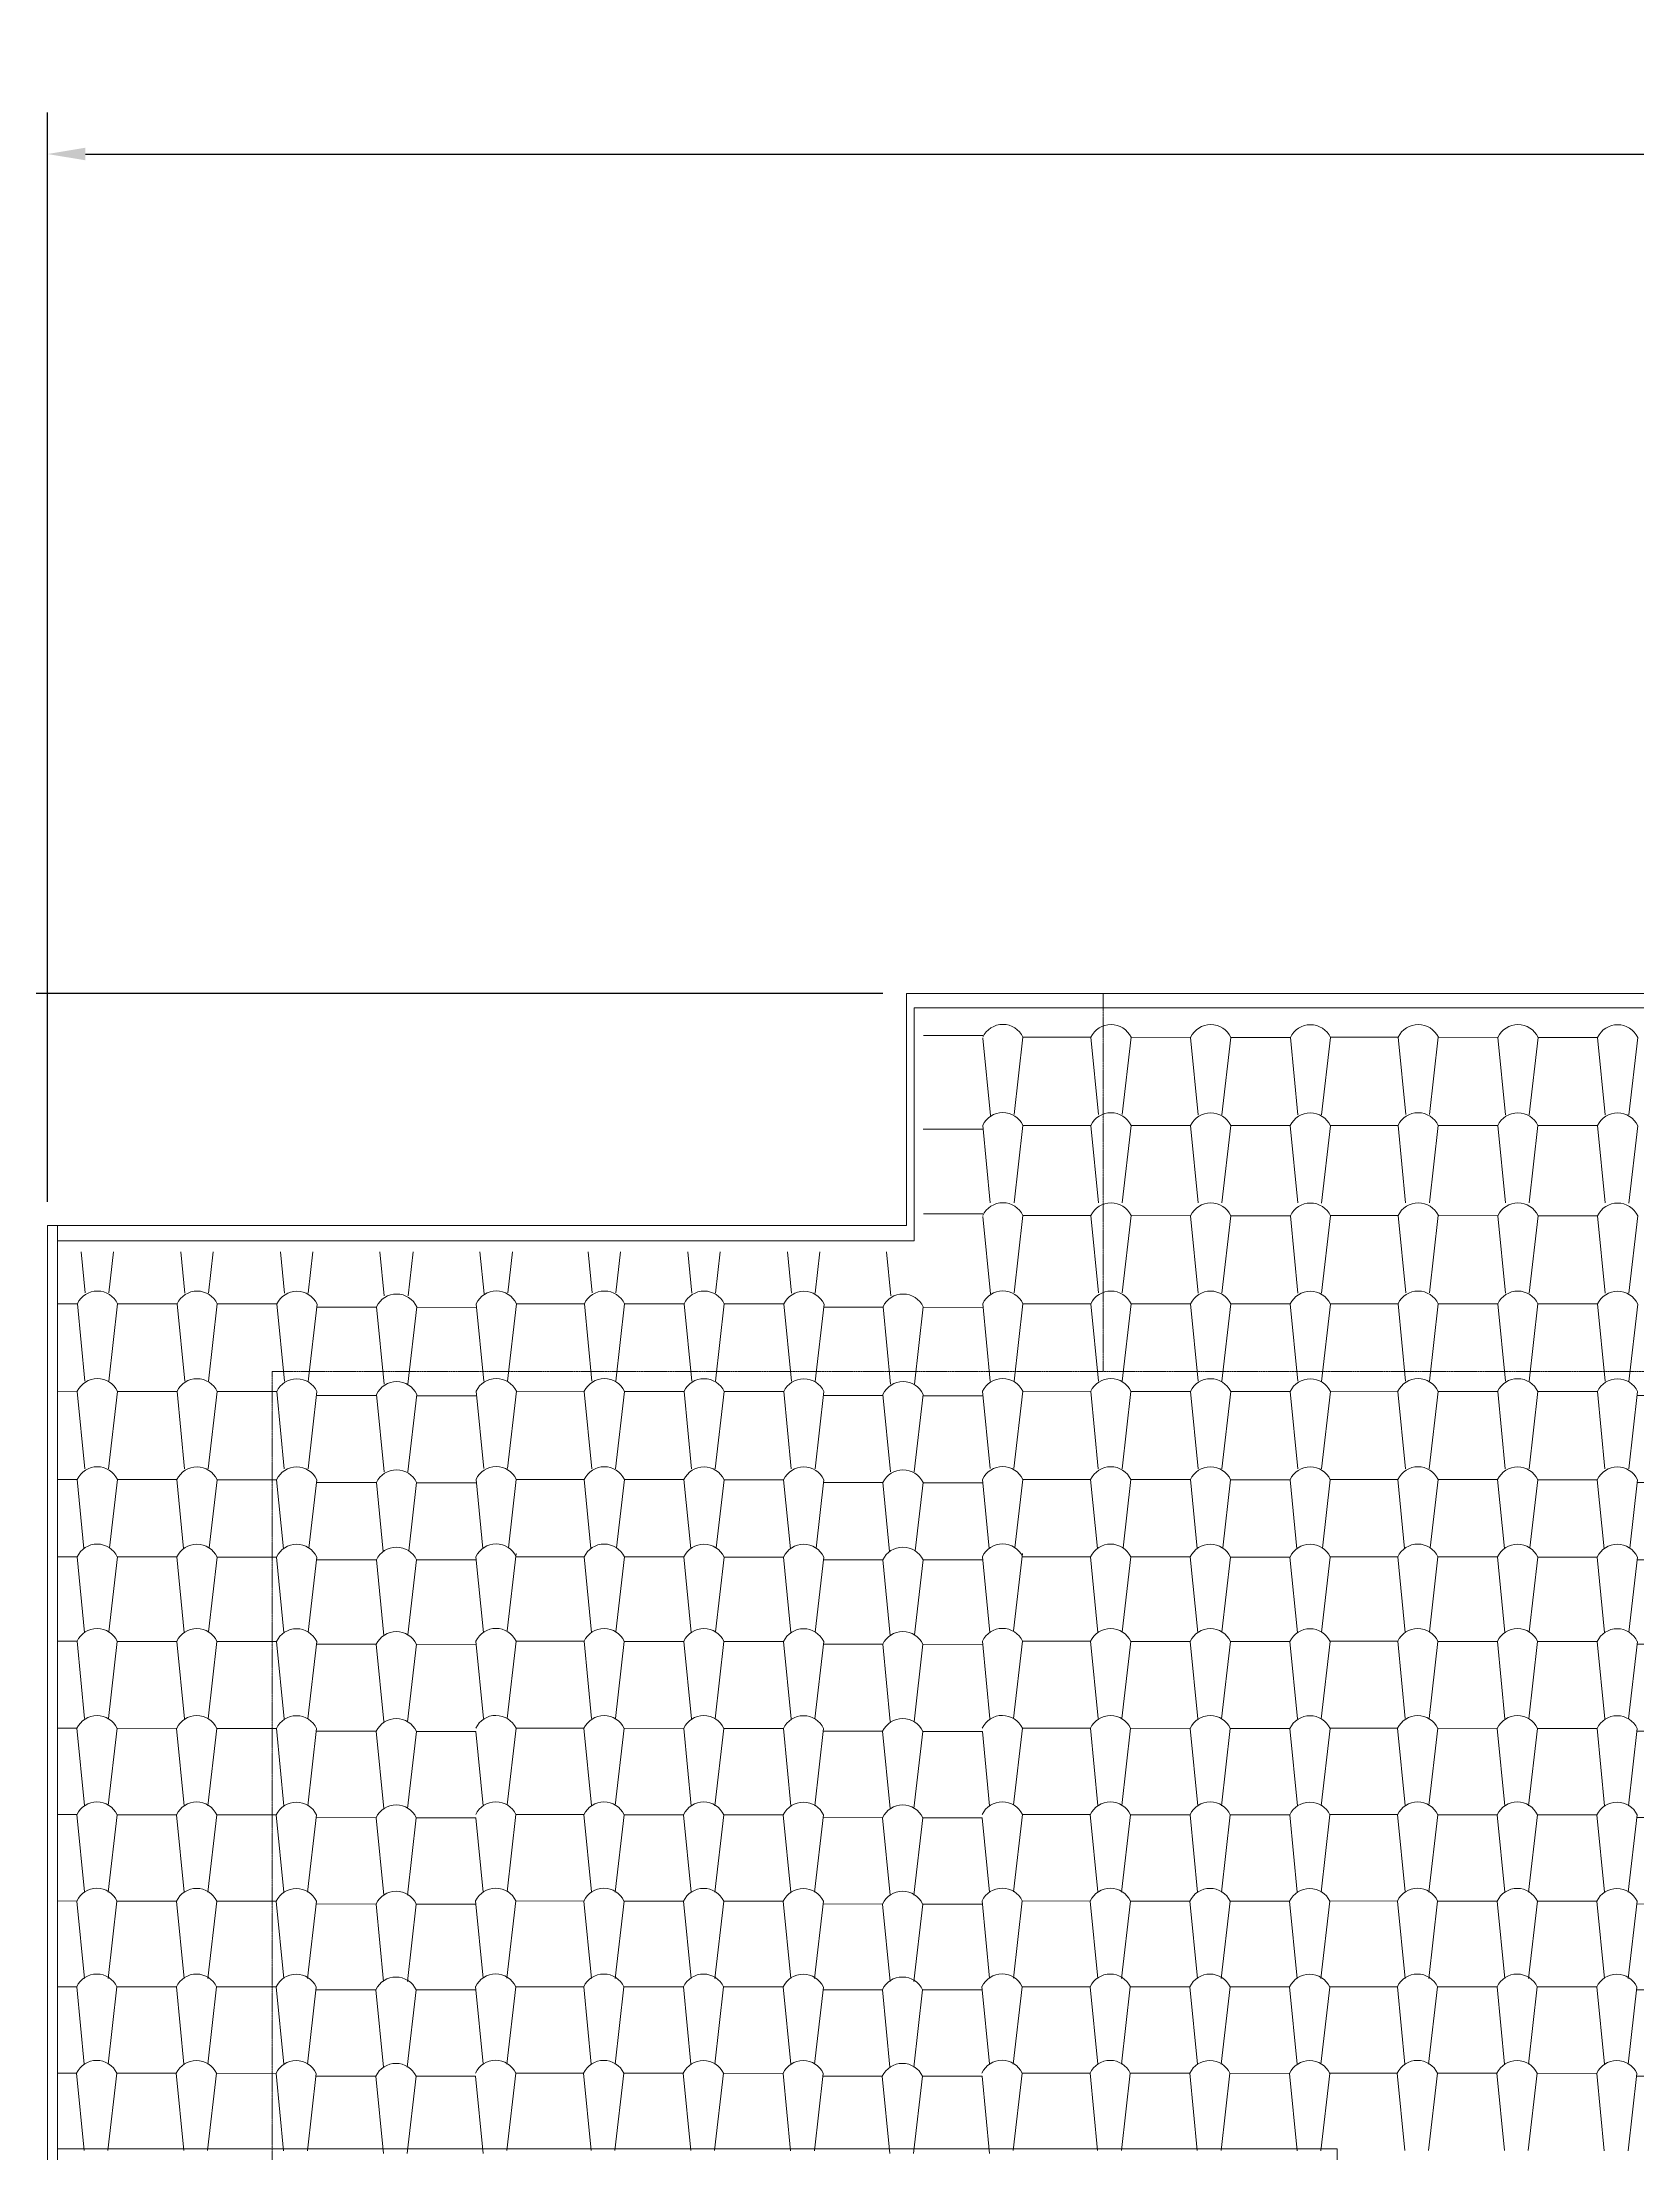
# Model space of a CAD drawing. Header units: millimetres. Extents: x -2768 to 386734, y -140 to 258833.
# Drawn here: x 214464 to 218689, y 142639 to 148228 of the extents above; entities that cross this region are included whole.
import ezdxf

# ---------------------------------------------------------------- set-up
doc = ezdxf.new("R2010")
doc.units = ezdxf.units.MM
doc.header["$PDMODE"] = 32
doc.linetypes.add('HIDDEN', pattern=[9.525, 6.35, -3.175])
for name, color, linetype, lineweight in [('muri nascosti', 7, 'HIDDEN', 20), ('parapetto', 251, 'Continuous', 9), ('PROIEZIONI', 145, 'Continuous', 5), ('TETTO', 6, 'Continuous', 20), ('TRATTEGGIO_tetto', 1, 'Continuous', 0), ('VARIE', 4, 'Continuous', 13)]:
    doc.layers.add(name, color=color, linetype=linetype, lineweight=lineweight)
doc.styles.get("Standard").update_dxf_attribs({"font": 'arial.ttf'})
doc.dimstyles.new('Annotativa', dxfattribs={"dimscale": 0, "dimtxt": 2.5, "dimasz": 2.5, "dimexe": 1.25, "dimexo": 0.625, "dimtad": 1, "dimtxsty": 'Standard', "dimcen": 2.5, "dimadec": 0, "dimazin": 0, "dimtfac": 1, "dimtmove": 0, "dimatfit": 3, "dimfxl": 1, "dimarcsym": 0})

# ---------------------------------------------------------------- blocks, each defined once
blk = doc.blocks.new('*D1300')
at = {"layer": 'Defpoints', "color": 0}
for p in [(233373.1, 147931.9), (214478.5, 145095.9), (233373.1, 145076)]:
    blk.add_point(p, dxfattribs=at)
at = {"layer": 'VARIE', "color": 0, "lineweight": -2, "ltscale": 0.13}
for p, q in [((214478.5, 145158.4), (214478.5, 148041.9)), ((233373.1, 145138.5), (233373.1, 148041.9)), ((214578.5, 147931.9), (233273.1, 147931.9))]:
    blk.add_line(p, q, dxfattribs=at)
at = {"layer": 'VARIE', "color": 0}
for points in [[(214578.5, 147948.6), (214578.5, 147915.3), (214478.5, 147931.9)], [(233273.1, 147915.3), (233273.1, 147948.6), (233373.1, 147931.9)]]:
    blk.add_solid(points, dxfattribs=at)
at = {"layer": 'VARIE', "color": 0, "linetype": 'ByBlock', "lineweight": 9, "ltscale": 0.13, "insert": (223925.8, 148096.5), "char_height": 200, "attachment_point": 5}
blk.add_mtext('~1900', dxfattribs=at)
blk = doc.blocks.new('*D1324')
at = {"layer": 'Defpoints', "color": 0}
for p in [(216752.6, 145709.9), (213574.6, 138809.9), (217873.1, 138809.9)]:
    blk.add_point(p, dxfattribs=at)
at = {"layer": 'VARIE', "color": 0, "lineweight": -2, "ltscale": 0.13}
for p, q in [((216690.1, 145709.9), (213464.6, 145709.9)), ((213574.6, 145609.9), (213574.6, 138909.9)), ((217810.6, 138809.9), (213464.6, 138809.9))]:
    blk.add_line(p, q, dxfattribs=at)
at = {"layer": 'VARIE', "color": 0}
for points in [[(213591.3, 145609.9), (213558, 145609.9), (213574.6, 145709.9)], [(213558, 138909.9), (213591.3, 138909.9), (213574.6, 138809.9)]]:
    blk.add_solid(points, dxfattribs=at)
at = {"layer": 'VARIE', "color": 0, "linetype": 'ByBlock', "lineweight": 9, "ltscale": 0.13, "insert": (213410, 142259.9), "char_height": 200, "attachment_point": 5, "rotation": 90}
blk.add_mtext('~6900', dxfattribs=at)

msp = doc.modelspace()

# ---------------------------------------------------------------- linework, layer by layer
at = {"layer": 'muri nascosti', "linetype": 'HIDDEN', "ltscale": 0.13}
for q in [(215073.1, 140309.9), (232773.1, 144709.9)]:
    msp.add_line((215073.1, 144709.9), q, dxfattribs=at)
at = {"layer": 'parapetto', "linetype": 'HIDDEN', "ltscale": 0.13}
msp.add_line((217273.1, 145709.9), (217273.1, 144709.9), dxfattribs=at)
at = {"layer": 'PROIEZIONI'}
for p, q in [((216772.6, 145672.2), (231766.6, 145672.2)), ((216772.6, 145055.8), (216772.6, 145672.2)), ((214504.9, 145095.9), (214504.9, 139809.9)), ((214504.9, 145055.8), (216772.6, 145055.8)), ((217893.1, 142651.8), (214504.9, 142651.8)), ((217893.1, 138809.9), (217893.1, 142651.8))]:
    msp.add_line(p, q, dxfattribs=at)
at = {"layer": 'TETTO'}
for p, q in [((216752.6, 145095.9), (216752.6, 145709.9)), ((216752.6, 145709.9), (231803.1, 145709.9)), ((214478.5, 145095.9), (214478.5, 139809.9)), ((214478.5, 145095.9), (216752.6, 145095.9))]:
    msp.add_line(p, q, dxfattribs=at)
at = {"layer": 'TRATTEGGIO_tetto'}
for p, q in [((216954.9, 145598.5), (216797.3, 145598.7)), ((216975, 145387), (216954.9, 145591.7)), ((217037.6, 145389.8), (217061.1, 145594.4)), ((217240.9, 145594.3), (217061.1, 145594.4)), ((217261, 145389.6), (217240.9, 145594.3)), ((217323.9, 145389.5), (217347.4, 145594.2)), ((217504.9, 145594), (217347.4, 145594.2)), ((217525, 145389.3), (217504.9, 145594)), ((217587.9, 145389.2), (217611.4, 145593.9)), ((217769, 145593.7), (217611.4, 145593.9)), ((217789, 145389), (217769, 145593.7)), ((217851.9, 145389), (217875.4, 145593.6)), ((218054.4, 145594.3), (217874.5, 145594.4)), ((218074.4, 145389.6), (218054.4, 145594.3)), ((218137.3, 145389.5), (218160.8, 145594.2)), ((218318.4, 145594), (218160.8, 145594.2)), ((218338.4, 145389.3), (218318.4, 145594)), ((218401.3, 145389.2), (218424.8, 145593.9)), ((218582.4, 145593.7), (218424.8, 145593.9)), ((218602.5, 145389), (218582.4, 145593.7)), ((218665.3, 145389), (218688.9, 145593.6)), ((216974.4, 145156.4), (216954.4, 145361.1)), ((217037.3, 145156.4), (217060.8, 145361)), ((217240.7, 145360.8), (217060.8, 145361)), ((217260.8, 145156.1), (217240.7, 145360.8)), ((217323.7, 145156.1), (217347.2, 145360.7)), ((217504.7, 145360.6), (217347.2, 145360.7)), ((217524.8, 145155.9), (217504.7, 145360.6)), ((217587.7, 145155.8), (217611.2, 145360.4)), ((217768.7, 145360.3), (217611.2, 145360.4)), ((217788.8, 145155.6), (217768.7, 145360.3)), ((217851.7, 145155.5), (217875.2, 145360.2)), ((218054.1, 145360.8), (217874.3, 145361)), ((218074.2, 145156.1), (218054.1, 145360.8)), ((218137.1, 145156.1), (218160.6, 145360.7)), ((218318.1, 145360.6), (218160.6, 145360.7)), ((218338.2, 145155.9), (218318.1, 145360.6)), ((218401.1, 145155.8), (218424.6, 145360.4)), ((218582.1, 145360.3), (218424.6, 145360.4)), ((218602.2, 145155.6), (218582.1, 145360.3)), ((218665.1, 145155.5), (218688.6, 145360.2)), ((216954.7, 145351.3), (216797.1, 145351.4)), ((216954.9, 145126.5), (216797.3, 145126.7)), ((216975, 144915), (216954.9, 145119.7)), ((217037.6, 144917.8), (217061.1, 145122.5)), ((217240.9, 145122.3), (217061.1, 145122.5)), ((217261, 144917.6), (217240.9, 145122.3)), ((217323.9, 144917.5), (217347.4, 145122.2)), ((217504.9, 145122), (217347.4, 145122.2)), ((217525, 144917.3), (217504.9, 145122)), ((217587.9, 144917.3), (217611.4, 145121.9)), ((217769, 145121.7), (217611.4, 145121.9)), ((217789, 144917), (217769, 145121.7)), ((217851.9, 144917), (217875.4, 145121.6)), ((218054.4, 145122.3), (217874.5, 145122.5)), ((218074.4, 144917.6), (218054.4, 145122.3)), ((218137.3, 144917.5), (218160.8, 145122.2)), ((218318.4, 145122), (218160.8, 145122.2)), ((218338.4, 144917.3), (218318.4, 145122)), ((218401.3, 144917.3), (218424.8, 145121.9)), ((218582.4, 145121.7), (218424.8, 145121.9)), ((218602.5, 144917), (218582.4, 145121.7)), ((218665.3, 144917), (218688.9, 145121.6)), ((214577.7, 144917.6), (214567.1, 145025.9)), ((214640.6, 144917.5), (214653, 145025.9)), ((214841.7, 144917.3), (214831, 145025.9)), ((214904.6, 144917.3), (214917.1, 145025.9)), ((215105.7, 144917), (215095, 145025.9)), ((215168.6, 144917), (215181.1, 145025.9)), ((215370, 144909.6), (215358.6, 145025.9)), ((215432.9, 144909.6), (215446.3, 145025.9)), ((215634, 144915), (215623.2, 145025.9)), ((215696.7, 144917.8), (215709.1, 145025.9)), ((215920.1, 144917.6), (215909.5, 145025.9)), ((215983, 144917.5), (215995.4, 145025.9)), ((216184.1, 144917.3), (216173.5, 145025.9)), ((216247, 144917.3), (216259.5, 145025.9)), ((216448.1, 144917), (216437.4, 145025.9)), ((216511, 144917), (216523.5, 145025.9)), ((216710.9, 144909.6), (216699.5, 145025.9)), ((214557.4, 144888.8), (214504.9, 144888.9)), ((214577.4, 144684.1), (214557.4, 144888.8)), ((214640.3, 144684.1), (214663.9, 144888.7)), ((214821.4, 144888.6), (214663.9, 144888.7)), ((214841.5, 144683.9), (214821.4, 144888.6)), ((214904.3, 144683.8), (214927.9, 144888.5)), ((215085.4, 144888.3), (214927.9, 144888.5)), ((215105.5, 144683.6), (215085.4, 144888.3)), ((215168.4, 144683.5), (215191.9, 144888.2)), ((215349.7, 144879.6), (215192.2, 144879.7)), ((215369.8, 144676.2), (215349.7, 144880.9)), ((215432.7, 144676.1), (215456.2, 144880.8)), ((215613.7, 144879.3), (215456.2, 144879.5)), ((215633.5, 144684.4), (215613.4, 144889.1)), ((215696.4, 144684.4), (215719.9, 144889)), ((215899.8, 144888.8), (215719.9, 144889)), ((215919.9, 144684.1), (215899.8, 144888.8)), ((215982.7, 144684.1), (216006.3, 144888.7)), ((216163.8, 144888.6), (216006.3, 144888.7)), ((216183.9, 144683.9), (216163.8, 144888.6)), ((216246.8, 144683.8), (216270.3, 144888.5)), ((216427.8, 144888.3), (216270.3, 144888.5)), ((216447.9, 144683.6), (216427.8, 144888.3)), ((216510.8, 144683.5), (216534.3, 144888.2)), ((216690.6, 144879.6), (216533.1, 144879.7)), ((216710.7, 144676.2), (216690.6, 144880.9)), ((216773.6, 144676.1), (216797.1, 144880.8)), ((216954.7, 144879.3), (216797.1, 144879.5)), ((216974.4, 144684.4), (216954.4, 144889.1)), ((217037.3, 144684.4), (217060.8, 144889)), ((217240.7, 144888.8), (217060.8, 144889)), ((217260.8, 144684.1), (217240.7, 144888.8)), ((217323.7, 144684.1), (217347.2, 144888.7)), ((217504.7, 144888.6), (217347.2, 144888.7)), ((217524.8, 144683.9), (217504.7, 144888.6)), ((217587.7, 144683.8), (217611.2, 144888.5)), ((217768.7, 144888.3), (217611.2, 144888.5)), ((217788.8, 144683.6), (217768.7, 144888.3)), ((217851.7, 144683.5), (217875.2, 144888.2)), ((218054.1, 144888.8), (217874.3, 144889)), ((218074.2, 144684.1), (218054.1, 144888.8)), ((218137.1, 144684.1), (218160.6, 144888.7)), ((218318.1, 144888.6), (218160.6, 144888.7)), ((218338.2, 144683.9), (218318.1, 144888.6)), ((218401.1, 144683.8), (218424.6, 144888.5)), ((218582.1, 144888.3), (218424.6, 144888.5)), ((218602.2, 144683.6), (218582.1, 144888.3)), ((218665.1, 144683.5), (218688.6, 144888.2)), ((214557.1, 144657.1), (214504.9, 144657.2)), ((214577.2, 144452.4), (214557.1, 144657.1)), ((214640.1, 144452.3), (214663.6, 144657)), ((214821.2, 144656.8), (214663.6, 144657)), ((214841.2, 144452.1), (214821.2, 144656.8)), ((214904.1, 144452.1), (214927.6, 144656.7)), ((215085.2, 144656.6), (214927.6, 144656.7)), ((215105.2, 144451.9), (215085.2, 144656.6)), ((215168.1, 144451.8), (215191.6, 144656.5)), ((215349.5, 144645.7), (215192, 144645.9)), ((215369.5, 144444.4), (215349.5, 144649.1)), ((215432.4, 144444.4), (215455.9, 144649)), ((215613.5, 144645.5), (215456, 144645.6)), ((215633.3, 144452.7), (215613.2, 144657.4)), ((215696.2, 144452.6), (215719.7, 144657.3)), ((215899.6, 144657.1), (215719.7, 144657.3)), ((215919.6, 144452.4), (215899.6, 144657.1)), ((215982.5, 144452.3), (216006, 144657)), ((216163.6, 144656.8), (216006, 144657)), ((216183.6, 144452.1), (216163.6, 144656.8)), ((216246.5, 144452.1), (216270, 144656.7)), ((216427.6, 144656.6), (216270, 144656.7)), ((216447.7, 144451.9), (216427.6, 144656.6)), ((216510.5, 144451.8), (216534.1, 144656.5)), ((216690.4, 144645.7), (216532.9, 144645.9)), ((216710.4, 144444.4), (216690.4, 144649.1)), ((216773.3, 144444.4), (216796.9, 144649)), ((216954.4, 144645.5), (216796.9, 144645.6)), ((216974.2, 144452.7), (216954.1, 144657.4)), ((217037.1, 144452.6), (217060.6, 144657.3)), ((217240.5, 144657.1), (217060.6, 144657.3)), ((217260.5, 144452.4), (217240.5, 144657.1)), ((217323.4, 144452.3), (217346.9, 144657)), ((217504.5, 144656.8), (217346.9, 144657)), ((217524.6, 144452.1), (217504.5, 144656.8)), ((217587.4, 144452.1), (217611, 144656.7)), ((217768.5, 144656.6), (217611, 144656.7)), ((217788.6, 144451.9), (217768.5, 144656.6)), ((217851.5, 144451.8), (217875, 144656.5)), ((218053.9, 144657.1), (217874, 144657.3)), ((218074, 144452.4), (218053.9, 144657.1)), ((218136.8, 144452.3), (218160.4, 144657)), ((218317.9, 144656.8), (218160.4, 144657)), ((218338, 144452.1), (218317.9, 144656.8)), ((218400.9, 144452.1), (218424.4, 144656.7)), ((218581.9, 144656.6), (218424.4, 144656.7)), ((218602, 144451.9), (218581.9, 144656.6)), ((218664.9, 144451.8), (218688.4, 144656.5)), ((218846.2, 144645.7), (218688.7, 144645.9)), ((214556.9, 144423.7), (214504.9, 144423.7)), ((214574.8, 144241.2), (214556.9, 144423.7)), ((214642.6, 144242.9), (214663.4, 144423.6)), ((214820.9, 144423.4), (214663.4, 144423.6)), ((214838.8, 144240.9), (214820.9, 144423.4)), ((214906.6, 144242.6), (214927.4, 144423.3)), ((214927.4, 144423.3), (215084.9, 144423.2)), ((215102.8, 144240.6), (215084.9, 144423.2)), ((215170.6, 144242.3), (215191.4, 144423)), ((215349.3, 144415.4), (215191.7, 144415.6)), ((215367.1, 144233.2), (215349.2, 144415.7)), ((215434.9, 144234.9), (215455.7, 144415.6)), ((215613.3, 144415.1), (215455.7, 144415.3)), ((215630.9, 144241.5), (215613, 144424)), ((215698.7, 144243.1), (215719.5, 144423.9)), ((215899.3, 144423.7), (215719.5, 144423.9)), ((215917.2, 144241.2), (215899.3, 144423.7)), ((215985, 144242.9), (216005.8, 144423.6)), ((216163.3, 144423.4), (216005.8, 144423.6)), ((216181.2, 144240.9), (216163.3, 144423.4)), ((216249, 144242.6), (216269.8, 144423.3)), ((216269.8, 144423.3), (216427.3, 144423.2)), ((216445.2, 144240.6), (216427.3, 144423.2)), ((216513.1, 144242.3), (216533.8, 144423)), ((216690.2, 144415.4), (216532.6, 144415.6)), ((216708, 144233.2), (216690.1, 144415.7)), ((216775.8, 144234.9), (216796.6, 144415.6)), ((216954.2, 144415.1), (216796.6, 144415.3)), ((216971.8, 144241.5), (216953.9, 144424)), ((217039.6, 144243.1), (217060.4, 144423.9)), ((217240.2, 144423.7), (217060.4, 144423.9)), ((217258.1, 144241.2), (217240.2, 144423.7)), ((217325.9, 144242.9), (217346.7, 144423.6)), ((217504.2, 144423.4), (217346.7, 144423.6)), ((217522.1, 144240.9), (217504.2, 144423.4)), ((217590, 144242.6), (217610.7, 144423.3)), ((217610.7, 144423.3), (217768.3, 144423.2)), ((217786.2, 144240.6), (217768.3, 144423.2)), ((217854, 144242.3), (217874.7, 144423)), ((218053.6, 144423.7), (217873.8, 144423.9)), ((218071.5, 144241.2), (218053.6, 144423.7)), ((218139.4, 144242.9), (218160.1, 144423.6)), ((218317.7, 144423.4), (218160.1, 144423.6)), ((218335.6, 144240.9), (218317.7, 144423.4)), ((218403.4, 144242.6), (218424.1, 144423.3)), ((218424.1, 144423.3), (218581.7, 144423.2)), ((218599.6, 144240.6), (218581.7, 144423.2)), ((218667.4, 144242.3), (218688.1, 144423)), ((218846, 144415.4), (218688.5, 144415.6)), ((214556.7, 144219), (214504.9, 144219.1)), ((214576.3, 144018.9), (214556.7, 144219)), ((214640.4, 144020.6), (214663.2, 144218.9)), ((214820.7, 144218.7), (214663.2, 144218.9)), ((214840.3, 144018.6), (214820.7, 144218.7)), ((214904.4, 144020.4), (214927.2, 144218.6)), ((215084.7, 144218.5), (214927.2, 144218.6)), ((215104.3, 144018.4), (215084.7, 144218.5)), ((215168.4, 144020.1), (215191.2, 144218.4)), ((215349, 144211.1), (215191.5, 144211.2)), ((215368.6, 144011), (215349, 144211.1)), ((215432.7, 144012.7), (215455.5, 144210.9)), ((215613, 144210.8), (215455.5, 144210.9)), ((215632.4, 144019.2), (215612.8, 144219.3)), ((215695.5, 144023.1), (215719, 144227.7)), ((215899.1, 144219), (215719.2, 144219.2)), ((215918.7, 144018.9), (215899.1, 144219)), ((215982.8, 144020.6), (216005.6, 144218.9)), ((216163.1, 144218.7), (216005.6, 144218.9)), ((216182.7, 144018.6), (216163.1, 144218.7)), ((216246.8, 144020.4), (216269.6, 144218.6)), ((216427.1, 144218.5), (216269.6, 144218.6)), ((216446.8, 144018.4), (216427.1, 144218.5)), ((216510.8, 144020.1), (216533.6, 144218.4)), ((216689.9, 144211.1), (216532.4, 144211.2)), ((216709.6, 144011), (216689.9, 144211.1)), ((216773.6, 144012.7), (216796.4, 144210.9)), ((216953.9, 144210.8), (216796.4, 144210.9)), ((216973.3, 144019.2), (216953.7, 144219.3)), ((217036.4, 144023.1), (217059.9, 144227.7)), ((217240, 144219), (217060.2, 144219.2)), ((217259.6, 144018.9), (217240, 144219)), ((217323.7, 144020.6), (217346.5, 144218.9)), ((217504, 144218.7), (217346.5, 144218.9)), ((217523.7, 144018.6), (217504, 144218.7)), ((217587.7, 144020.4), (217610.5, 144218.6)), ((217768, 144218.5), (217610.5, 144218.6)), ((217787.7, 144018.4), (217768, 144218.5)), ((217851.7, 144020.1), (217874.5, 144218.4)), ((218053.4, 144219), (217873.6, 144219.2)), ((218073.1, 144018.9), (218053.4, 144219)), ((218137.1, 144020.6), (218159.9, 144218.9)), ((218317.4, 144218.7), (218159.9, 144218.9)), ((218337.1, 144018.6), (218317.4, 144218.7)), ((218401.1, 144020.4), (218423.9, 144218.6)), ((218581.5, 144218.5), (218423.9, 144218.6)), ((218601.1, 144018.4), (218581.5, 144218.5)), ((218665.2, 144020.1), (218687.9, 144218.4)), ((218845.8, 144211.1), (218688.2, 144211.2)), ((214556.5, 143995.5), (214504.9, 143995.6)), ((214576.5, 143790.8), (214556.5, 143995.5)), ((214639.4, 143790.8), (214662.9, 143995.4)), ((214820.5, 143995.2), (214662.9, 143995.4)), ((214840.6, 143790.5), (214820.5, 143995.2)), ((214903.4, 143790.5), (214927, 143995.1)), ((215084.5, 143995), (214927, 143995.1)), ((215104.6, 143790.3), (215084.5, 143995)), ((215167.5, 143790.2), (215191, 143994.9)), ((215348.8, 143987.6), (215191.3, 143987.7)), ((215368.9, 143782.9), (215348.8, 143987.6)), ((215368.9, 143782.9), (215348.8, 143987.6)), ((215431.8, 143782.8), (215455.3, 143987.5)), ((215612.8, 143987.3), (215455.3, 143987.5)), ((215632.6, 143791.1), (215612.5, 143995.8)), ((215695.5, 143791), (215719, 143995.7)), ((215898.9, 143995.5), (215719, 143995.7)), ((215919, 143790.8), (215898.9, 143995.5)), ((215981.8, 143790.8), (216005.4, 143995.4)), ((216162.9, 143995.2), (216005.4, 143995.4)), ((216183, 143790.5), (216162.9, 143995.2)), ((216245.9, 143790.5), (216269.4, 143995.1)), ((216426.9, 143995), (216269.4, 143995.1)), ((216447, 143790.3), (216426.9, 143995)), ((216509.9, 143790.2), (216533.4, 143994.9)), ((216689.7, 143987.6), (216532.2, 143987.7)), ((216709.8, 143782.9), (216689.7, 143987.6)), ((216709.8, 143782.9), (216689.7, 143987.6)), ((216772.7, 143782.8), (216796.2, 143987.5)), ((216953.7, 143987.3), (216796.2, 143987.5)), ((216973.5, 143791.1), (216953.5, 143995.8)), ((217036.4, 143791), (217059.9, 143995.7)), ((217239.8, 143995.5), (217059.9, 143995.7)), ((217259.9, 143790.8), (217239.8, 143995.5)), ((217322.8, 143790.8), (217346.3, 143995.4)), ((217503.8, 143995.2), (217346.3, 143995.4)), ((217523.9, 143790.5), (217503.8, 143995.2)), ((217586.8, 143790.5), (217610.3, 143995.1)), ((217767.8, 143995), (217610.3, 143995.1)), ((217787.9, 143790.3), (217767.8, 143995)), ((217850.8, 143790.2), (217874.3, 143994.9)), ((218053.2, 143995.5), (217873.3, 143995.7)), ((218073.3, 143790.8), (218053.2, 143995.5)), ((218136.2, 143790.8), (218159.7, 143995.4)), ((218317.2, 143995.2), (218159.7, 143995.4)), ((218337.3, 143790.5), (218317.2, 143995.2)), ((218400.2, 143790.5), (218423.7, 143995.1)), ((218581.2, 143995), (218423.7, 143995.1)), ((218601.3, 143790.3), (218581.2, 143995)), ((218664.2, 143790.2), (218687.7, 143994.9)), ((218845.5, 143987.6), (218688, 143987.7)), ((214556.2, 143765.3), (214504.9, 143765.3)), ((214576.3, 143560.6), (214556.2, 143765.3)), ((214639.2, 143560.5), (214662.7, 143765.2)), ((214820.2, 143765), (214662.7, 143765.2)), ((214840.3, 143560.3), (214820.2, 143765)), ((214903.2, 143560.2), (214926.7, 143764.9)), ((215084.3, 143764.7), (214926.7, 143764.9)), ((215104.3, 143560), (215084.3, 143764.7)), ((215167.2, 143560), (215190.7, 143764.6)), ((215348.6, 143757.3), (215191, 143757.5)), ((215368.6, 143552.6), (215348.6, 143757.3)), ((215368.6, 143552.6), (215348.6, 143757.3)), ((215431.5, 143552.6), (215455, 143757.2)), ((215612.6, 143757), (215455, 143757.2)), ((215631.9, 143560.3), (215612.6, 143757)), ((215695.5, 143562.4), (215718.8, 143765.5)), ((215898.6, 143765.3), (215718.8, 143765.5)), ((215918.7, 143560.6), (215898.6, 143765.3)), ((215981.6, 143560.5), (216005.1, 143765.2)), ((216162.7, 143765), (216005.1, 143765.2)), ((216182.7, 143560.3), (216162.7, 143765)), ((216245.6, 143560.2), (216269.1, 143764.9)), ((216426.7, 143764.7), (216269.1, 143764.9)), ((216446.7, 143560), (216426.7, 143764.7)), ((216509.6, 143560), (216533.1, 143764.6)), ((216689.5, 143757.3), (216531.9, 143757.5)), ((216709.5, 143552.6), (216689.5, 143757.3)), ((216709.5, 143552.6), (216689.5, 143757.3)), ((216772.4, 143552.6), (216795.9, 143757.2)), ((216953.5, 143757), (216795.9, 143757.2)), ((216972.8, 143560.3), (216953.5, 143757)), ((217036.4, 143562.4), (217059.7, 143765.5)), ((217239.6, 143765.3), (217059.7, 143765.5)), ((217259.6, 143560.6), (217239.6, 143765.3)), ((217322.5, 143560.5), (217346, 143765.2)), ((217503.6, 143765), (217346, 143765.2)), ((217523.6, 143560.3), (217503.6, 143765)), ((217586.5, 143560.2), (217610, 143764.9)), ((217767.6, 143764.7), (217610, 143764.9)), ((217787.7, 143560), (217767.6, 143764.7)), ((217850.5, 143560), (217874.1, 143764.6)), ((218053, 143765.3), (217873.1, 143765.5)), ((218073, 143560.6), (218053, 143765.3)), ((218135.9, 143560.5), (218159.5, 143765.2)), ((218317, 143765), (218159.5, 143765.2)), ((218337.1, 143560.3), (218317, 143765)), ((218399.9, 143560.2), (218423.5, 143764.9)), ((218581, 143764.7), (218423.5, 143764.9)), ((218601.1, 143560), (218581, 143764.7)), ((218664, 143560), (218687.5, 143764.6)), ((218845.3, 143757.3), (218687.8, 143757.5)), ((214556, 143536.7), (214504.9, 143536.7)), ((214576.1, 143332), (214556, 143536.7)), ((214639, 143331.9), (214662.5, 143536.5)), ((214820, 143536.4), (214662.5, 143536.5)), ((214840.1, 143331.7), (214820, 143536.4)), ((214903, 143331.6), (214926.5, 143536.3)), ((215084, 143536.1), (214926.5, 143536.3)), ((215104.1, 143331.4), (215084, 143536.1)), ((215167, 143331.4), (215190.5, 143536)), ((215348.3, 143528.7), (215190.8, 143528.9)), ((215368.4, 143324), (215348.3, 143528.7)), ((215368.4, 143324), (215348.3, 143528.7)), ((215431.3, 143323.9), (215454.8, 143528.6)), ((215612.3, 143528.4), (215454.8, 143528.6)), ((215631.6, 143331.8), (215612.3, 143528.4)), ((215695, 143332.2), (215718.6, 143536.8)), ((215898.4, 143536.7), (215718.6, 143536.8)), ((215918.5, 143332), (215898.4, 143536.7)), ((215981.4, 143331.9), (216004.9, 143536.5)), ((216162.4, 143536.4), (216004.9, 143536.5)), ((216182.5, 143331.7), (216162.4, 143536.4)), ((216245.4, 143331.6), (216268.9, 143536.3)), ((216426.4, 143536.1), (216268.9, 143536.3)), ((216446.5, 143331.4), (216426.4, 143536.1)), ((216509.4, 143331.4), (216532.9, 143536)), ((216689.2, 143528.7), (216531.7, 143528.9)), ((216709.3, 143324), (216689.2, 143528.7)), ((216709.3, 143324), (216689.2, 143528.7)), ((216772.2, 143323.9), (216795.7, 143528.6)), ((216953.2, 143528.4), (216795.7, 143528.6)), ((216972.5, 143331.8), (216953.2, 143528.4)), ((217036, 143332.2), (217059.5, 143536.8)), ((217239.3, 143536.7), (217059.5, 143536.8)), ((217259.4, 143332), (217239.3, 143536.7)), ((217322.3, 143331.9), (217345.8, 143536.5)), ((217503.3, 143536.4), (217345.8, 143536.5)), ((217523.4, 143331.7), (217503.3, 143536.4)), ((217586.3, 143331.6), (217609.8, 143536.3)), ((217767.4, 143536.1), (217609.8, 143536.3)), ((217787.4, 143331.4), (217767.4, 143536.1)), ((217850.3, 143331.4), (217873.8, 143536)), ((218052.7, 143536.7), (217872.9, 143536.8)), ((218072.8, 143332), (218052.7, 143536.7)), ((218135.7, 143331.9), (218159.2, 143536.5)), ((218316.8, 143536.4), (218159.2, 143536.5)), ((218336.8, 143331.7), (218316.8, 143536.4)), ((218399.7, 143331.6), (218423.2, 143536.3)), ((218580.8, 143536.1), (218423.2, 143536.3)), ((218600.8, 143331.4), (218580.8, 143536.1)), ((218663.7, 143331.4), (218687.2, 143536)), ((218845.1, 143528.7), (218687.5, 143528.9)), ((214555.8, 143308.1), (214504.9, 143308.2)), ((214575.8, 143103.4), (214555.8, 143308.1)), ((214638.7, 143103.4), (214662.2, 143308)), ((214819.8, 143307.8), (214662.2, 143308)), ((214839.9, 143103.1), (214819.8, 143307.8)), ((214902.7, 143103.1), (214926.3, 143307.7)), ((215083.8, 143307.6), (214926.3, 143307.7)), ((215103.9, 143102.9), (215083.8, 143307.6)), ((215166.8, 143102.8), (215190.3, 143307.5)), ((215348.1, 143300.2), (215190.6, 143300.3)), ((215368.2, 143095.5), (215348.1, 143300.2)), ((215368.2, 143095.5), (215348.1, 143300.2)), ((215431.1, 143095.4), (215454.6, 143300.1)), ((215612.1, 143299.9), (215454.6, 143300.1)), ((215631.9, 143103.7), (215611.8, 143308.4)), ((215694.8, 143103.6), (215718.3, 143308.3)), ((215898.2, 143308.1), (215718.3, 143308.3)), ((215918.3, 143103.4), (215898.2, 143308.1)), ((215981.1, 143103.4), (216004.7, 143308)), ((216162.2, 143307.8), (216004.7, 143308)), ((216182.3, 143103.1), (216162.2, 143307.8)), ((216245.2, 143103.1), (216268.7, 143307.7)), ((216426.2, 143307.6), (216268.7, 143307.7)), ((216446.3, 143102.9), (216426.2, 143307.6)), ((216509.2, 143102.8), (216532.7, 143307.5)), ((216689, 143300.2), (216531.5, 143300.3)), ((216709.1, 143095.5), (216689, 143300.2)), ((216709.1, 143095.5), (216689, 143300.2)), ((216772, 143095.4), (216795.5, 143300.1)), ((216953, 143299.9), (216795.5, 143300.1)), ((216972.8, 143103.7), (216952.8, 143308.4)), ((217035.7, 143103.6), (217059.2, 143308.3)), ((217239.1, 143308.1), (217059.2, 143308.3)), ((217259.2, 143103.4), (217239.1, 143308.1)), ((217322.1, 143103.4), (217345.6, 143308)), ((217503.1, 143307.8), (217345.6, 143308)), ((217523.2, 143103.1), (217503.1, 143307.8)), ((217586.1, 143103.1), (217609.6, 143307.7)), ((217767.1, 143307.6), (217609.6, 143307.7)), ((217787.2, 143102.9), (217767.1, 143307.6)), ((217850.1, 143102.8), (217873.6, 143307.5)), ((218052.5, 143308.1), (217872.7, 143308.3)), ((218072.6, 143103.4), (218052.5, 143308.1)), ((218135.5, 143103.4), (218159, 143308)), ((218316.5, 143307.8), (218159, 143308)), ((218336.6, 143103.1), (218316.5, 143307.8)), ((218399.5, 143103.1), (218423, 143307.7)), ((218580.5, 143307.6), (218423, 143307.7)), ((218600.6, 143102.9), (218580.5, 143307.6)), ((218663.5, 143102.8), (218687, 143307.5)), ((218844.8, 143300.2), (218687.3, 143300.3)), ((214555.5, 143081.2), (214504.9, 143081.2)), ((214575.6, 142876.5), (214555.5, 143081.2)), ((214638.5, 142876.4), (214662, 143081.1)), ((214819.5, 143080.9), (214662, 143081.1)), ((214839.6, 142876.2), (214819.5, 143080.9)), ((214902.5, 142876.1), (214926, 143080.8)), ((215083.6, 143080.6), (214926, 143080.8)), ((215103.6, 142875.9), (215083.6, 143080.6)), ((215166.5, 142875.9), (215190, 143080.5)), ((215347.9, 143073.2), (215190.3, 143073.4)), ((215367.9, 142868.5), (215347.9, 143073.2)), ((215367.9, 142868.5), (215347.9, 143073.2)), ((215430.8, 142868.4), (215454.3, 143073.1)), ((215611.9, 143072.9), (215454.3, 143073.1)), ((215631.7, 142876.8), (215611.6, 143081.5)), ((215694.6, 142876.7), (215718.1, 143081.3)), ((215897.9, 143081.2), (215718.1, 143081.3)), ((215918, 142876.5), (215897.9, 143081.2)), ((215980.9, 142876.4), (216004.4, 143081.1)), ((216162, 143080.9), (216004.4, 143081.1)), ((216182, 142876.2), (216162, 143080.9)), ((216244.9, 142876.1), (216268.4, 143080.8)), ((216426, 143080.6), (216268.4, 143080.8)), ((216446.1, 142875.9), (216426, 143080.6)), ((216508.9, 142875.9), (216532.5, 143080.5)), ((216688.8, 143073.2), (216531.2, 143073.4)), ((216708.8, 142868.5), (216688.8, 143073.2)), ((216708.8, 142868.5), (216688.8, 143073.2)), ((216771.7, 142868.4), (216795.3, 143073.1)), ((216952.8, 143072.9), (216795.3, 143073.1)), ((216972.6, 142876.8), (216952.5, 143081.5)), ((217035.5, 142876.7), (217059, 143081.3)), ((217238.9, 143081.2), (217059, 143081.3)), ((217258.9, 142876.5), (217238.9, 143081.2)), ((217321.8, 142876.4), (217345.3, 143081.1)), ((217502.9, 143080.9), (217345.3, 143081.1)), ((217523, 142876.2), (217502.9, 143080.9)), ((217585.8, 142876.1), (217609.4, 143080.8)), ((217766.9, 143080.6), (217609.4, 143080.8)), ((217787, 142875.9), (217766.9, 143080.6)), ((217849.9, 142875.9), (217873.4, 143080.5)), ((218052.3, 143081.2), (217872.4, 143081.3)), ((218072.4, 142876.5), (218052.3, 143081.2)), ((218135.2, 142876.4), (218158.8, 143081.1)), ((218316.3, 143080.9), (218158.8, 143081.1)), ((218336.4, 142876.2), (218316.3, 143080.9)), ((218399.3, 142876.1), (218422.8, 143080.8)), ((218580.3, 143080.6), (218422.8, 143080.8)), ((218600.4, 142875.9), (218580.3, 143080.6)), ((218663.3, 142875.9), (218686.8, 143080.5)), ((218844.6, 143073.2), (218687.1, 143073.4)), ((214555.3, 142852.5), (214504.9, 142852.5)), ((214575.4, 142647.8), (214555.3, 142852.5)), ((214638.3, 142647.7), (214661.8, 142852.4)), ((214819.3, 142852.2), (214661.8, 142852.4)), ((214839.4, 142647.5), (214819.3, 142852.2)), ((214902.3, 142647.5), (214925.8, 142852.1)), ((215083.3, 142852), (214925.8, 142852.1)), ((215103.4, 142647.3), (215083.3, 142852)), ((215166.3, 142647.2), (215189.8, 142851.8)), ((215694.3, 142648), (215717.9, 142852.7)), ((215897.7, 142852.5), (215717.9, 142852.7)), ((215917.8, 142647.8), (215897.7, 142852.5)), ((215980.7, 142647.7), (216004.2, 142852.4)), ((216161.7, 142852.2), (216004.2, 142852.4)), ((216181.8, 142647.5), (216161.7, 142852.2)), ((216244.7, 142647.5), (216268.2, 142852.1)), ((216425.7, 142852), (216268.2, 142852.1)), ((216445.8, 142647.3), (216425.7, 142852)), ((216508.7, 142647.2), (216532.2, 142851.8)), ((217035.3, 142648), (217058.8, 142852.7)), ((217238.6, 142852.5), (217058.8, 142852.7)), ((217258.7, 142647.8), (217238.6, 142852.5)), ((217321.6, 142647.7), (217345.1, 142852.4)), ((217502.6, 142852.2), (217345.1, 142852.4)), ((217522.7, 142647.5), (217502.6, 142852.2)), ((217585.6, 142647.5), (217609.1, 142852.1)), ((217766.7, 142852), (217609.1, 142852.1)), ((217786.7, 142647.3), (217766.7, 142852)), ((217849.6, 142647.2), (217873.1, 142851.8)), ((218052, 142852.5), (217872.2, 142852.7)), ((218072.1, 142647.8), (218052, 142852.5)), ((218135, 142647.7), (218158.5, 142852.4)), ((218316.1, 142852.2), (218158.5, 142852.4)), ((218336.1, 142647.5), (218316.1, 142852.2)), ((218399, 142647.5), (218422.5, 142852.1)), ((218580.1, 142852), (218422.5, 142852.1)), ((218600.1, 142647.3), (218580.1, 142852)), ((218663, 142647.2), (218686.6, 142851.8)), ((215347.6, 142844.5), (215190.1, 142844.7)), ((215367.7, 142639.8), (215347.6, 142844.5)), ((215367.7, 142639.8), (215347.6, 142844.5)), ((215430.6, 142639.8), (215454.1, 142844.4)), ((215611.6, 142844.3), (215454.1, 142844.4)), ((215631.7, 142639.6), (215611.6, 142844.3)), ((216688.5, 142844.5), (216531, 142844.7)), ((216708.6, 142639.8), (216688.5, 142844.5)), ((216708.6, 142639.8), (216688.5, 142844.5)), ((216771.5, 142639.8), (216795, 142844.4)), ((216952.6, 142844.3), (216795, 142844.4)), ((216972.6, 142639.6), (216952.6, 142844.3)), ((218844.4, 142844.5), (218686.8, 142844.7))]:
    msp.add_line(p, q, dxfattribs=at)
for centre in [(217007.8, 145569.5), (217294.1, 145569.2), (217558.2, 145569), (217822.2, 145568.7), (218107.6, 145569.2), (218371.6, 145569), (218635.6, 145568.7), (217007.6, 145336.1), (217293.9, 145335.8), (217557.9, 145335.5), (217821.9, 145335.3), (218107.3, 145335.8), (218371.3, 145335.5), (218635.4, 145335.3), (217007.8, 145097.5), (217294.1, 145097.3), (217558.2, 145097), (217822.2, 145096.7), (218107.6, 145097.3), (218371.6, 145097), (218635.6, 145096.7), (214610.6, 144863.8), (214874.6, 144863.6), (215138.6, 144863.3), (215402.9, 144855.9), (215666.7, 144864.1), (215953, 144863.8), (216217, 144863.6), (216481, 144863.3), (216743.8, 144855.9), (217007.6, 144864.1), (217293.9, 144863.8), (217557.9, 144863.6), (217821.9, 144863.3), (218107.3, 144863.8), (218371.3, 144863.6), (218635.4, 144863.3), (214610.4, 144632.1), (214874.4, 144631.8), (215138.4, 144631.5), (215666.4, 144632.4), (215952.8, 144632.1), (216216.8, 144631.8), (216480.8, 144631.5), (217007.3, 144632.4), (217293.7, 144632.1), (217557.7, 144631.8), (217821.7, 144631.5), (218107.1, 144632.1), (218371.1, 144631.8), (218635.1, 144631.5), (215402.7, 144624.1), (216743.6, 144624.1), (214610.1, 144398.7), (214874.1, 144398.4), (215138.1, 144398.1), (215402.4, 144390.7), (215666.2, 144399), (215952.5, 144398.7), (216216.5, 144398.4), (216480.6, 144398.1), (216743.3, 144390.7), (217007.1, 144399), (217293.4, 144398.7), (217557.5, 144398.4), (217821.5, 144398.1), (218106.9, 144398.7), (218370.9, 144398.4), (218634.9, 144398.1), (214609.9, 144194), (214873.9, 144193.7), (215137.9, 144193.4), (215402.2, 144186), (215666, 144194.3), (215952.3, 144194), (216216.3, 144193.7), (216480.3, 144193.4), (216743.1, 144186), (217006.9, 144194.3), (217293.2, 144194), (217557.2, 144193.7), (217821.3, 144193.4), (218106.6, 144194), (218370.7, 144193.7), (218634.7, 144193.4), (214609.7, 143970.5), (214873.7, 143970.2), (215137.7, 143970), (215402, 143962.5), (215665.8, 143970.8), (215952.1, 143970.5), (216216.1, 143970.2), (216480.1, 143970), (216742.9, 143962.5), (217006.7, 143970.8), (217293, 143970.5), (217557, 143970.2), (217821, 143970), (218106.4, 143970.5), (218370.4, 143970.2), (218634.4, 143970), (214609.4, 143740.2), (214873.5, 143740), (215137.5, 143739.7), (215665.5, 143740.5), (215951.9, 143740.2), (216215.9, 143740), (216479.9, 143739.7), (217006.4, 143740.5), (217292.8, 143740.2), (217556.8, 143740), (217820.8, 143739.7), (218106.2, 143740.2), (218370.2, 143740), (218634.2, 143739.7), (215401.8, 143732.3), (216742.7, 143732.3), (214609.2, 143511.6), (214873.2, 143511.4), (215137.2, 143511.1), (215401.5, 143503.7), (215665.3, 143511.9), (215951.6, 143511.6), (216215.6, 143511.4), (216479.7, 143511.1), (216742.4, 143503.7), (217006.2, 143511.9), (217292.5, 143511.6), (217556.6, 143511.4), (217820.6, 143511.1), (218106, 143511.6), (218370, 143511.4), (218634, 143511.1), (214609, 143283.1), (214873, 143282.8), (215137, 143282.6), (215401.3, 143275.1), (215665.1, 143283.4), (215951.4, 143283.1), (216215.4, 143282.8), (216479.4, 143282.6), (216742.2, 143275.1), (217006, 143283.4), (217292.3, 143283.1), (217556.3, 143282.8), (217820.3, 143282.6), (218105.7, 143283.1), (218369.7, 143282.8), (218633.7, 143282.6), (214608.8, 143056.1), (214872.8, 143055.9), (215136.8, 143055.6), (215401.1, 143048.2), (215664.8, 143056.4), (215951.2, 143056.1), (216215.2, 143055.9), (216479.2, 143055.6), (216742, 143048.2), (217005.7, 143056.4), (217292.1, 143056.1), (217556.1, 143055.9), (217820.1, 143055.6), (218105.5, 143056.1), (218369.5, 143055.9), (218633.5, 143055.6), (214608.5, 142827.5), (214872.5, 142827.2), (215136.5, 142826.9), (215400.8, 142819.5), (215664.6, 142827.8), (215950.9, 142827.5), (216214.9, 142827.2), (216479, 142826.9), (216741.8, 142819.5), (217005.5, 142827.8), (217291.8, 142827.5), (217555.9, 142827.2), (217819.9, 142826.9), (218105.3, 142827.5), (218369.3, 142827.2), (218633.3, 142826.9)]:
    msp.add_arc(centre, 58.8, 25.0699, 154.8137, dxfattribs=at)

# ---------------------------------------------------------------- dimensions: what is measured, and where the dimension line sits
at = {"layer": 'VARIE', "lineweight": 9, "ltscale": 0.13}
dim = msp.add_linear_dim(base=(233373.1, 147931.9), p1=(214478.5, 145095.9), p2=(233373.1, 145076), text='~1900', dimstyle='Annotativa', override={"dimscale": 0, "dimtxt": 2, "dimasz": 1, "dimexe": 1.1, "dimdec": 0, "dimlfac": 0.1, "dimzin": 0, "dimdsep": 46}, dxfattribs=at)
dim.commit()
dim.dimension.update_dxf_attribs({"geometry": '*D1300', "text_midpoint": (223925.8, 148096.5)})
dim = msp.add_linear_dim(base=(213574.6, 138809.9), p1=(216752.6, 145709.9), p2=(217873.1, 138809.9), angle=90, text='~6900', dimstyle='Annotativa', override={"dimscale": 0, "dimtxt": 2, "dimasz": 1, "dimexe": 1.1, "dimdec": 0, "dimlfac": 0.1, "dimzin": 0, "dimdsep": 46}, dxfattribs=at)
dim.commit()
dim.dimension.update_dxf_attribs({"geometry": '*D1324', "text_midpoint": (213410, 142259.9)})

doc.saveas('drawing.dxf')
